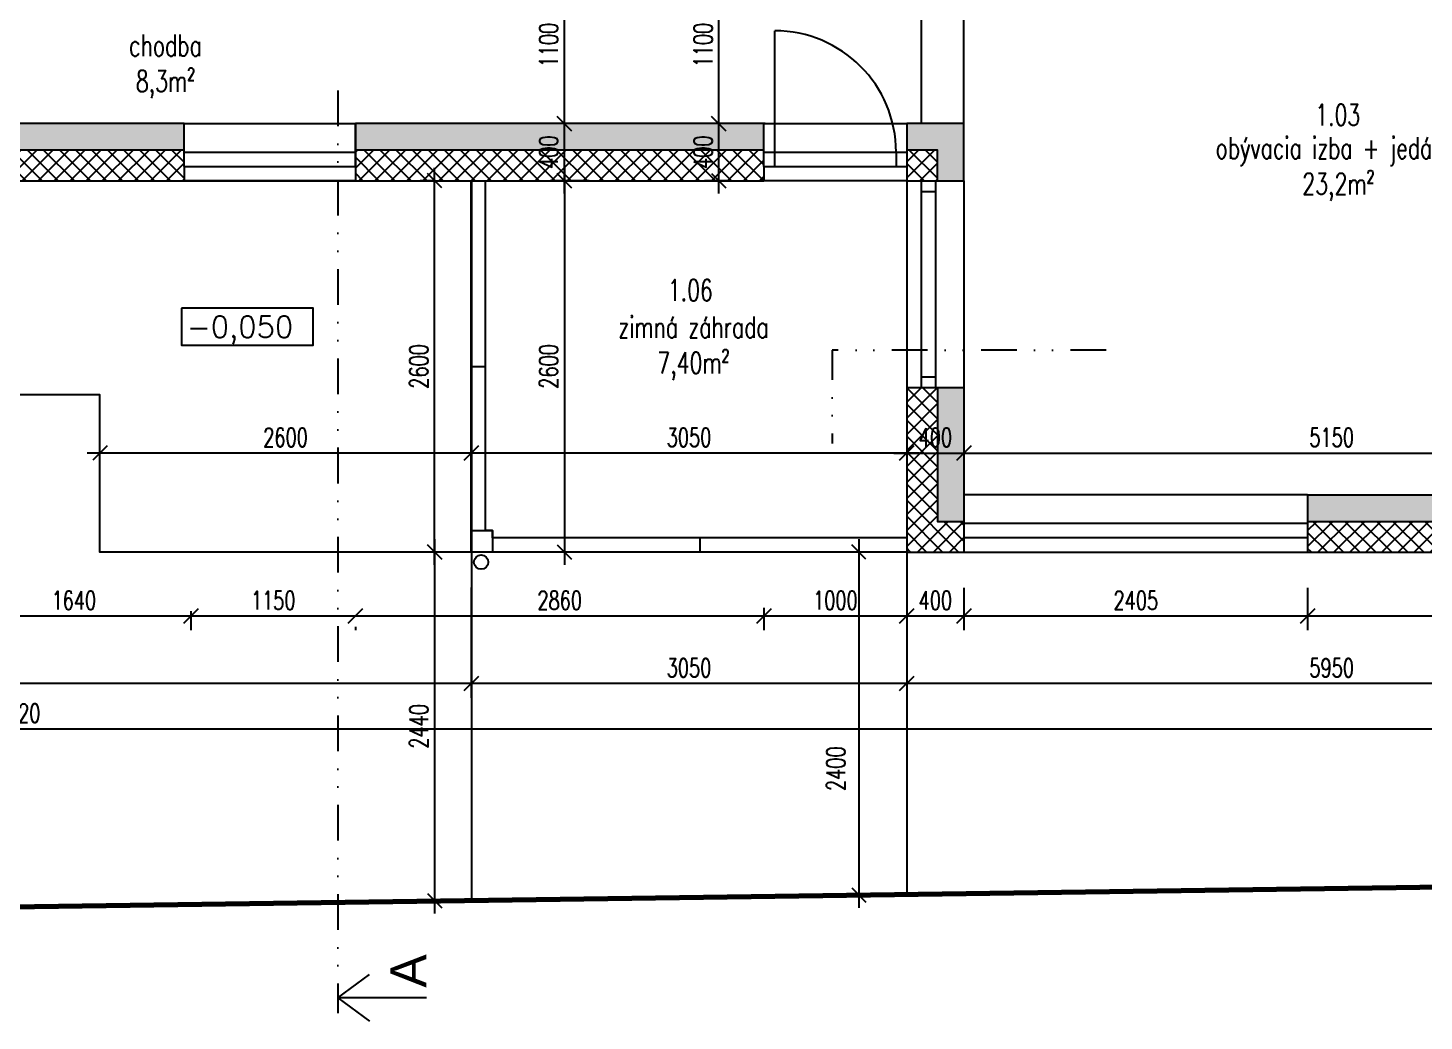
# Model space of a CAD drawing. Header units: millimetres. Extents: x 462666 to 1244237, y 2328025 to 3795663.
# Drawn here: x 1079621 to 1089397, y 2834838 to 2841791 of the extents above; entities that cross this region are included whole.
import ezdxf
from ezdxf.enums import TextEntityAlignment as Align
from ezdxf.lldxf.tags import DXFTag

# ---------------------------------------------------------------- set-up
doc = ezdxf.new("R2010")
doc.units = ezdxf.units.MM
doc.linetypes.add('DIVIDE2', pattern=[0.625, 0.25, -0.125, 0, -0.125, 0, -0.125])
for name, color, linetype in [('DIM_100', 64, 'Continuous'), ('KOTY', 96, 'Continuous'), ('MUR_POH', 64, 'Continuous'), ('MUR_REZ', 3, 'Continuous'), ('NAB_ZAR', 14, 'Continuous'), ('PLO_LIN', 6, 'Continuous'), ('POP_100', 8, 'Continuous'), ('SAN-POH', 151, 'Continuous'), ('TXT_50_MIESTN', 7, 'Continuous')]:
    doc.layers.add(name, color=color, linetype=linetype)
doc.layers.add('P', color=250, linetype='Continuous', lineweight=100)
doc.styles.add('ARIAL', font='arial.ttf', dxfattribs={"height": 250})
doc.styles.add('ROMANS', font='arial.ttf', dxfattribs={"width": 0.85})
doc.styles.add('SIMPLEX', font='SIMPLEX.SHX', dxfattribs={"width": 0.7})
tags = doc.linetypes.add('DASHDOT', pattern=[25.4, 12.7, -6.35, 0, -6.35]).pattern_tags.tags
tags[10:11] = [DXFTag(74, 4), DXFTag(75, 0), DXFTag(340, '0'), DXFTag(46, 1.0), DXFTag(50, 0.0), DXFTag(44, 0.0), DXFTag(45, 0.0)]
tags[8:9] = [DXFTag(74, 4), DXFTag(75, 0), DXFTag(340, '0'), DXFTag(46, 1.0), DXFTag(50, 0.0), DXFTag(44, 0.0), DXFTag(45, 0.0)]
tags[6:7] = [DXFTag(74, 4), DXFTag(75, 0), DXFTag(340, '0'), DXFTag(46, 1.0), DXFTag(50, 0.0), DXFTag(44, 0.0), DXFTag(45, 0.0)]
tags[4:5] = [DXFTag(74, 4), DXFTag(75, 0), DXFTag(340, '0'), DXFTag(46, 1.0), DXFTag(50, 0.0), DXFTag(44, 0.0), DXFTag(45, 0.0)]
tags = doc.linetypes.add('DASHED', pattern=[0.75, 0.5, -0.25]).pattern_tags.tags
tags[6:7] = [DXFTag(74, 4), DXFTag(75, 0), DXFTag(340, '0'), DXFTag(46, 1.0), DXFTag(50, 0.0), DXFTag(44, 0.0), DXFTag(45, 0.0)]
tags[4:5] = [DXFTag(74, 4), DXFTag(75, 0), DXFTag(340, '0'), DXFTag(46, 1.0), DXFTag(50, 0.0), DXFTag(44, 0.0), DXFTag(45, 0.0)]
doc.dimstyles.new('PAJO1-studia', dxfattribs={"dimtxt": 160, "dimasz": 100, "dimexe": 100, "dimexo": 250, "dimgap": 45, "dimtad": 1, "dimdec": 0, "dimrnd": 5, "dimtxsty": 'ROMANS', "dimblk": 'OBLIQUE', "dimcen": 200, "dimdle": 90, "dimadec": 0, "dimazin": 0, "dimtfac": 1, "dimtdec": 0, "dimtmove": 1, "dimatfit": 3, "dimfxl": 1, "dimarcsym": 0})

# ---------------------------------------------------------------- blocks, each defined once
blk = doc.blocks.new('_OBLIQUE')
at = {"color": 0, "linetype": 'ByBlock'}
blk.add_line((-0.5, -0.5), (0.5, 0.5), dxfattribs=at)
blk = doc.blocks.new('*D203')
at = {"layer": 'Defpoints', "color": 0}
for p in [(1085773.3, 2838121.3), (1085439.6, 2835721), (1085769.3, 2835721)]:
    blk.add_point(p, dxfattribs=at)
at = {"layer": 'KOTY', "color": 0, "lineweight": -2}
for p, q in [((1085439.6, 2838211.3), (1085439.6, 2835631)), ((1085523.3, 2838121.3), (1085339.6, 2838121.3)), ((1085519.3, 2835721), (1085339.6, 2835721))]:
    blk.add_line(p, q, dxfattribs=at)
at = {"layer": 'KOTY', "color": 0, "lineweight": -2, "xscale": 100, "yscale": 100, "zscale": 100}
for p, rotation in [((1085439.6, 2838121.3), 90), ((1085439.6, 2835721), 270)]:
    blk.add_blockref('_OBLIQUE', p, dxfattribs=dict(at, rotation=rotation))
at = {"layer": 'KOTY', "color": 0, "insert": (1085278.6, 2836604.7), "char_height": 130, "attachment_point": 5, "rotation": 90, "style": 'SIMPLEX'}
blk.add_mtext('2400', dxfattribs=at)
blk = doc.blocks.new('*D185')
at = {"layer": 'Defpoints', "color": 0}
for p in [(1088582.2, 2838121.3), (1091725.2, 2838121.3), (1088582.2, 2837673.6)]:
    blk.add_point(p, dxfattribs=at)
at = {"layer": 'KOTY', "color": 0, "lineweight": -2}
for p, q in [((1088582.2, 2837871.3), (1088582.2, 2837573.6)), ((1091725.2, 2837871.3), (1091725.2, 2837573.6)), ((1091815.2, 2837673.6), (1088492.2, 2837673.6))]:
    blk.add_line(p, q, dxfattribs=at)
at = {"layer": 'KOTY', "color": 0, "lineweight": -2, "xscale": 100, "yscale": 100, "zscale": 100, "rotation": 180}
blk.add_blockref('_OBLIQUE', (1088582.2, 2837673.6), dxfattribs=at)
at = {"layer": 'KOTY', "color": 0, "lineweight": -2, "xscale": 100, "yscale": 100, "zscale": 100}
blk.add_blockref('_OBLIQUE', (1091725.2, 2837673.6), dxfattribs=at)
at = {"layer": 'KOTY', "color": 0, "insert": (1090153.7, 2837783.6), "char_height": 130, "attachment_point": 5, "style": 'SIMPLEX'}
blk.add_mtext('3145', dxfattribs=at)
blk = doc.blocks.new('*D184')
at = {"layer": 'Defpoints', "color": 0}
for p in [(1086175.2, 2838121.3), (1088582.2, 2838121.3), (1086175.2, 2837673.6)]:
    blk.add_point(p, dxfattribs=at)
at = {"layer": 'KOTY', "color": 0, "lineweight": -2}
for p, q in [((1086175.2, 2837871.3), (1086175.2, 2837573.6)), ((1088582.2, 2837871.3), (1088582.2, 2837573.6)), ((1088672.2, 2837673.6), (1086085.2, 2837673.6))]:
    blk.add_line(p, q, dxfattribs=at)
at = {"layer": 'KOTY', "color": 0, "lineweight": -2, "xscale": 100, "yscale": 100, "zscale": 100, "rotation": 180}
blk.add_blockref('_OBLIQUE', (1086175.2, 2837673.6), dxfattribs=at)
at = {"layer": 'KOTY', "color": 0, "lineweight": -2, "xscale": 100, "yscale": 100, "zscale": 100}
blk.add_blockref('_OBLIQUE', (1088582.2, 2837673.6), dxfattribs=at)
at = {"layer": 'KOTY', "color": 0, "insert": (1087378.7, 2837783.6), "char_height": 130, "attachment_point": 5, "style": 'SIMPLEX'}
blk.add_mtext('2405', dxfattribs=at)
blk = doc.blocks.new('*D183')
at = {"layer": 'Defpoints', "color": 0}
for p in [(1085775.2, 2838122.3), (1086175.2, 2838121.3), (1085775.2, 2837673.6)]:
    blk.add_point(p, dxfattribs=at)
at = {"layer": 'KOTY', "color": 0, "lineweight": -2}
for p, q in [((1085775.2, 2837872.3), (1085775.2, 2837573.6)), ((1086175.2, 2837871.3), (1086175.2, 2837573.6)), ((1086265.2, 2837673.6), (1085685.2, 2837673.6))]:
    blk.add_line(p, q, dxfattribs=at)
at = {"layer": 'KOTY', "color": 0, "lineweight": -2, "xscale": 100, "yscale": 100, "zscale": 100, "rotation": 180}
blk.add_blockref('_OBLIQUE', (1085775.2, 2837673.6), dxfattribs=at)
at = {"layer": 'KOTY', "color": 0, "lineweight": -2, "xscale": 100, "yscale": 100, "zscale": 100}
blk.add_blockref('_OBLIQUE', (1086175.2, 2837673.6), dxfattribs=at)
at = {"layer": 'KOTY', "color": 0, "insert": (1085975.2, 2837783.6), "char_height": 130, "attachment_point": 5, "style": 'SIMPLEX'}
blk.add_mtext('400', dxfattribs=at)
blk = doc.blocks.new('*D182')
at = {"layer": 'Defpoints', "color": 0}
for p in [(1085775.2, 2838122.3), (1084775.2, 2837980.9), (1084775.2, 2837673.6)]:
    blk.add_point(p, dxfattribs=at)
at = {"layer": 'KOTY', "color": 0, "lineweight": -2}
for p, q in [((1085775.2, 2837872.3), (1085775.2, 2837573.6)), ((1084775.2, 2837730.9), (1084775.2, 2837573.6)), ((1085865.2, 2837673.6), (1084685.2, 2837673.6))]:
    blk.add_line(p, q, dxfattribs=at)
at = {"layer": 'KOTY', "color": 0, "lineweight": -2, "xscale": 100, "yscale": 100, "zscale": 100, "rotation": 180}
blk.add_blockref('_OBLIQUE', (1084775.2, 2837673.6), dxfattribs=at)
at = {"layer": 'KOTY', "color": 0, "lineweight": -2, "xscale": 100, "yscale": 100, "zscale": 100}
blk.add_blockref('_OBLIQUE', (1085775.2, 2837673.6), dxfattribs=at)
at = {"layer": 'KOTY', "color": 0, "insert": (1085275.2, 2837783.6), "char_height": 130, "attachment_point": 5, "style": 'SIMPLEX'}
blk.add_mtext('1000', dxfattribs=at)
blk = doc.blocks.new('*D181')
at = {"layer": 'Defpoints', "color": 0}
for p in [(1084775.2, 2837980.9), (1081914.6, 2837847.9), (1081914.6, 2837673.6)]:
    blk.add_point(p, dxfattribs=at)
at = {"layer": 'KOTY', "color": 0, "lineweight": -2}
for p, q in [((1084775.2, 2837730.9), (1084775.2, 2837573.6)), ((1084865.2, 2837673.6), (1081824.6, 2837673.6)), ((1081914.6, 2837597.9), (1081914.6, 2837573.6))]:
    blk.add_line(p, q, dxfattribs=at)
at = {"layer": 'KOTY', "color": 0, "lineweight": -2, "xscale": 100, "yscale": 100, "zscale": 100, "rotation": 180}
blk.add_blockref('_OBLIQUE', (1081914.6, 2837673.6), dxfattribs=at)
at = {"layer": 'KOTY', "color": 0, "lineweight": -2, "xscale": 100, "yscale": 100, "zscale": 100}
blk.add_blockref('_OBLIQUE', (1084775.2, 2837673.6), dxfattribs=at)
at = {"layer": 'KOTY', "color": 0, "insert": (1083344.9, 2837783.6), "char_height": 130, "attachment_point": 5, "style": 'SIMPLEX'}
blk.add_mtext('2860', dxfattribs=at)
blk = doc.blocks.new('*D180')
at = {"layer": 'Defpoints', "color": 0}
for p in [(1080762.7, 2837957.8), (1081914.6, 2837847.9), (1080762.7, 2837673.6)]:
    blk.add_point(p, dxfattribs=at)
at = {"layer": 'KOTY', "color": 0, "lineweight": -2}
for p, q in [((1080762.7, 2837707.8), (1080762.7, 2837573.6)), ((1082004.6, 2837673.6), (1080672.7, 2837673.6)), ((1081914.6, 2837597.9), (1081914.6, 2837573.6))]:
    blk.add_line(p, q, dxfattribs=at)
at = {"layer": 'KOTY', "color": 0, "lineweight": -2, "xscale": 100, "yscale": 100, "zscale": 100, "rotation": 180}
blk.add_blockref('_OBLIQUE', (1080762.7, 2837673.6), dxfattribs=at)
at = {"layer": 'KOTY', "color": 0, "lineweight": -2, "xscale": 100, "yscale": 100, "zscale": 100}
blk.add_blockref('_OBLIQUE', (1081914.6, 2837673.6), dxfattribs=at)
at = {"layer": 'KOTY', "color": 0, "insert": (1081338.7, 2837783.6), "char_height": 130, "attachment_point": 5, "style": 'SIMPLEX'}
blk.add_mtext('1150', dxfattribs=at)
blk = doc.blocks.new('*D179')
at = {"layer": 'Defpoints', "color": 0}
for p in [(1079123, 2837931.7), (1080762.7, 2837957.8), (1079123, 2837673.6)]:
    blk.add_point(p, dxfattribs=at)
at = {"layer": 'KOTY', "color": 0, "lineweight": -2}
for p, q in [((1080762.7, 2837707.8), (1080762.7, 2837573.6)), ((1080852.7, 2837673.6), (1079033, 2837673.6)), ((1079123, 2837681.7), (1079123, 2837573.6))]:
    blk.add_line(p, q, dxfattribs=at)
at = {"layer": 'KOTY', "color": 0, "lineweight": -2, "xscale": 100, "yscale": 100, "zscale": 100, "rotation": 180}
blk.add_blockref('_OBLIQUE', (1079123, 2837673.6), dxfattribs=at)
at = {"layer": 'KOTY', "color": 0, "lineweight": -2, "xscale": 100, "yscale": 100, "zscale": 100}
blk.add_blockref('_OBLIQUE', (1080762.7, 2837673.6), dxfattribs=at)
at = {"layer": 'KOTY', "color": 0, "insert": (1079942.9, 2837783.6), "char_height": 130, "attachment_point": 5, "style": 'SIMPLEX'}
blk.add_mtext('1640', dxfattribs=at)
blk = doc.blocks.new('*D170')
at = {"layer": 'Defpoints', "color": 0}
for p in [(1085775.2, 2838122.3), (1091725.2, 2838121.3), (1085775.2, 2837201.2)]:
    blk.add_point(p, dxfattribs=at)
at = {"layer": 'KOTY', "color": 0, "lineweight": -2}
for p, q in [((1085775.2, 2837872.3), (1085775.2, 2837101.2)), ((1091725.2, 2837871.3), (1091725.2, 2837101.2)), ((1091815.2, 2837201.2), (1085685.2, 2837201.2))]:
    blk.add_line(p, q, dxfattribs=at)
at = {"layer": 'KOTY', "color": 0, "lineweight": -2, "xscale": 100, "yscale": 100, "zscale": 100, "rotation": 180}
blk.add_blockref('_OBLIQUE', (1085775.2, 2837201.2), dxfattribs=at)
at = {"layer": 'KOTY', "color": 0, "lineweight": -2, "xscale": 100, "yscale": 100, "zscale": 100}
blk.add_blockref('_OBLIQUE', (1091725.2, 2837201.2), dxfattribs=at)
at = {"layer": 'KOTY', "color": 0, "insert": (1088750.2, 2837311.2), "char_height": 130, "attachment_point": 5, "style": 'SIMPLEX'}
blk.add_mtext('5950', dxfattribs=at)
blk = doc.blocks.new('*D169')
at = {"layer": 'Defpoints', "color": 0}
for p in [(1067302.7, 2838122.3), (1082725.2, 2838122.3), (1067302.7, 2837201.2)]:
    blk.add_point(p, dxfattribs=at)
at = {"layer": 'KOTY', "color": 0, "lineweight": -2}
for p, q in [((1067302.7, 2837872.3), (1067302.7, 2837101.2)), ((1082725.2, 2837872.3), (1082725.2, 2837101.2)), ((1082815.2, 2837201.2), (1067212.7, 2837201.2))]:
    blk.add_line(p, q, dxfattribs=at)
at = {"layer": 'KOTY', "color": 0, "lineweight": -2, "xscale": 100, "yscale": 100, "zscale": 100, "rotation": 180}
blk.add_blockref('_OBLIQUE', (1067302.7, 2837201.2), dxfattribs=at)
at = {"layer": 'KOTY', "color": 0, "lineweight": -2, "xscale": 100, "yscale": 100, "zscale": 100}
blk.add_blockref('_OBLIQUE', (1082725.2, 2837201.2), dxfattribs=at)
at = {"layer": 'KOTY', "color": 0, "insert": (1075014, 2837311.2), "char_height": 130, "attachment_point": 5, "style": 'SIMPLEX'}
blk.add_mtext('15420', dxfattribs=at)
blk = doc.blocks.new('*D142')
at = {"layer": 'Defpoints', "color": 0}
for p in [(1086175.2, 2838814.3), (1085775.2, 2838696.3), (1086175.2, 2838696.3)]:
    blk.add_point(p, dxfattribs=at)
at = {"layer": 'KOTY', "color": 0, "lineweight": -2}
for p, q in [((1085775.2, 2838946.3), (1085775.2, 2838914.3)), ((1086175.2, 2838946.3), (1086175.2, 2838914.3)), ((1085685.2, 2838814.3), (1086265.2, 2838814.3))]:
    blk.add_line(p, q, dxfattribs=at)
at = {"layer": 'KOTY', "color": 0, "lineweight": -2, "xscale": 100, "yscale": 100, "zscale": 100, "rotation": 180}
blk.add_blockref('_OBLIQUE', (1085775.2, 2838814.3), dxfattribs=at)
at = {"layer": 'KOTY', "color": 0, "lineweight": -2, "xscale": 100, "yscale": 100, "zscale": 100}
blk.add_blockref('_OBLIQUE', (1086175.2, 2838814.3), dxfattribs=at)
at = {"layer": 'KOTY', "color": 0, "insert": (1085975.2, 2838924.3), "char_height": 130, "attachment_point": 5, "style": 'SIMPLEX'}
blk.add_mtext('400', dxfattribs=at)
blk = doc.blocks.new('*D141')
at = {"layer": 'Defpoints', "color": 0}
for p in [(1091325.2, 2838814.3), (1091325.2, 2838814.3), (1086175.2, 2838696.3)]:
    blk.add_point(p, dxfattribs=at)
at = {"layer": 'KOTY', "color": 0, "lineweight": -2}
for p, q in [((1091325.2, 2839064.3), (1091325.2, 2838914.3)), ((1086175.2, 2838946.3), (1086175.2, 2838914.3)), ((1086085.2, 2838814.3), (1091415.2, 2838814.3))]:
    blk.add_line(p, q, dxfattribs=at)
at = {"layer": 'KOTY', "color": 0, "lineweight": -2, "xscale": 100, "yscale": 100, "zscale": 100, "rotation": 180}
blk.add_blockref('_OBLIQUE', (1086175.2, 2838814.3), dxfattribs=at)
at = {"layer": 'KOTY', "color": 0, "lineweight": -2, "xscale": 100, "yscale": 100, "zscale": 100}
blk.add_blockref('_OBLIQUE', (1091325.2, 2838814.3), dxfattribs=at)
at = {"layer": 'KOTY', "color": 0, "insert": (1088750.2, 2838924.3), "char_height": 130, "attachment_point": 5, "style": 'SIMPLEX'}
blk.add_mtext('5150', dxfattribs=at)
blk = doc.blocks.new('*D118')
at = {"layer": 'Defpoints', "color": 0}
for p in [(1083377.8, 2841121.3), (1083800.2, 2841121.3), (1083800.2, 2840721.3)]:
    blk.add_point(p, dxfattribs=at)
at = {"layer": 'KOTY', "color": 0, "lineweight": -2}
for p, q in [((1083550.2, 2841121.3), (1083277.8, 2841121.3)), ((1083377.8, 2840631.3), (1083377.8, 2841211.3)), ((1083550.2, 2840721.3), (1083277.8, 2840721.3))]:
    blk.add_line(p, q, dxfattribs=at)
at = {"layer": 'KOTY', "color": 0, "lineweight": -2, "xscale": 100, "yscale": 100, "zscale": 100}
for p, rotation in [((1083377.8, 2841121.3), 90), ((1083377.8, 2840721.3), 270)]:
    blk.add_blockref('_OBLIQUE', p, dxfattribs=dict(at, rotation=rotation))
at = {"layer": 'KOTY', "color": 0, "insert": (1083267.8, 2840921.3), "char_height": 130, "attachment_point": 5, "rotation": 90, "style": 'SIMPLEX'}
blk.add_mtext('400', dxfattribs=at)
blk = doc.blocks.new('*D117')
at = {"layer": 'Defpoints', "color": 0}
for p in [(1083275.2, 2842221.3), (1083377.8, 2842221.3), (1083800.2, 2841121.3)]:
    blk.add_point(p, dxfattribs=at)
at = {"layer": 'KOTY', "color": 0, "lineweight": -2}
for p, q in [((1083377.8, 2841031.3), (1083377.8, 2842311.3)), ((1083525.2, 2842221.3), (1083477.8, 2842221.3)), ((1083550.2, 2841121.3), (1083277.8, 2841121.3))]:
    blk.add_line(p, q, dxfattribs=at)
at = {"layer": 'KOTY', "color": 0, "lineweight": -2, "xscale": 100, "yscale": 100, "zscale": 100}
for p, rotation in [((1083377.8, 2842221.3), 90), ((1083377.8, 2841121.3), 270)]:
    blk.add_blockref('_OBLIQUE', p, dxfattribs=dict(at, rotation=rotation))
at = {"layer": 'KOTY', "color": 0, "insert": (1083267.8, 2841671.3), "char_height": 130, "attachment_point": 5, "rotation": 90, "style": 'SIMPLEX'}
blk.add_mtext('1100', dxfattribs=at)
blk = doc.blocks.new('*D104')
at = {"layer": 'Defpoints', "color": 0}
for p in [(1083800.2, 2840721.3), (1083316.9, 2838121.3), (1083377.8, 2838121.3)]:
    blk.add_point(p, dxfattribs=at)
at = {"layer": 'KOTY', "color": 0, "lineweight": -2}
for p, q in [((1083377.8, 2840811.3), (1083377.8, 2838031.3)), ((1083550.2, 2840721.3), (1083277.8, 2840721.3)), ((1083566.9, 2838121.3), (1083477.8, 2838121.3))]:
    blk.add_line(p, q, dxfattribs=at)
at = {"layer": 'KOTY', "color": 0, "lineweight": -2, "xscale": 100, "yscale": 100, "zscale": 100}
for p, rotation in [((1083377.8, 2840721.3), 90), ((1083377.8, 2838121.3), 270)]:
    blk.add_blockref('_OBLIQUE', p, dxfattribs=dict(at, rotation=rotation))
at = {"layer": 'KOTY', "color": 0, "insert": (1083267.8, 2839421.3), "char_height": 130, "attachment_point": 5, "rotation": 90, "style": 'SIMPLEX'}
blk.add_mtext('2600', dxfattribs=at)
blk = doc.blocks.new('*D103')
at = {"layer": 'Defpoints', "color": 0}
for p in [(1082725.2, 2838844.1), (1082725.2, 2838814.3), (1085775.2, 2838696.3)]:
    blk.add_point(p, dxfattribs=at)
at = {"layer": 'KOTY', "color": 0, "lineweight": -2}
for p, q in [((1085775.2, 2838946.3), (1085775.2, 2838914.3)), ((1085865.2, 2838814.3), (1082635.2, 2838814.3)), ((1082725.2, 2838594.1), (1082725.2, 2838714.3))]:
    blk.add_line(p, q, dxfattribs=at)
at = {"layer": 'KOTY', "color": 0, "lineweight": -2, "xscale": 100, "yscale": 100, "zscale": 100, "rotation": 180}
blk.add_blockref('_OBLIQUE', (1082725.2, 2838814.3), dxfattribs=at)
at = {"layer": 'KOTY', "color": 0, "lineweight": -2, "xscale": 100, "yscale": 100, "zscale": 100}
blk.add_blockref('_OBLIQUE', (1085775.2, 2838814.3), dxfattribs=at)
at = {"layer": 'KOTY', "color": 0, "insert": (1084250.2, 2838924.3), "char_height": 130, "attachment_point": 5, "style": 'SIMPLEX'}
blk.add_mtext('3050', dxfattribs=at)
blk = doc.blocks.new('*D102')
at = {"layer": 'Defpoints', "color": 0}
for p in [(1080125.2, 2838814.3), (1082725.2, 2838844.1), (1080125.2, 2838121.3)]:
    blk.add_point(p, dxfattribs=at)
at = {"layer": 'KOTY', "color": 0, "lineweight": -2}
for p, q in [((1080125.2, 2838371.3), (1080125.2, 2838914.3)), ((1082815.2, 2838814.3), (1080035.2, 2838814.3)), ((1082725.2, 2838594.1), (1082725.2, 2838714.3))]:
    blk.add_line(p, q, dxfattribs=at)
at = {"layer": 'KOTY', "color": 0, "lineweight": -2, "xscale": 100, "yscale": 100, "zscale": 100, "rotation": 180}
blk.add_blockref('_OBLIQUE', (1080125.2, 2838814.3), dxfattribs=at)
at = {"layer": 'KOTY', "color": 0, "lineweight": -2, "xscale": 100, "yscale": 100, "zscale": 100}
blk.add_blockref('_OBLIQUE', (1082725.2, 2838814.3), dxfattribs=at)
at = {"layer": 'KOTY', "color": 0, "insert": (1081425.2, 2838924.3), "char_height": 130, "attachment_point": 5, "style": 'SIMPLEX'}
blk.add_mtext('2600', dxfattribs=at)
blk = doc.blocks.new('*D63')
at = {"layer": 'Defpoints', "color": 0}
for p in [(1067302.7, 2838122.3), (1091725.2, 2838122.3), (1091725.2, 2836883.7)]:
    blk.add_point(p, dxfattribs=at)
at = {"layer": 'KOTY', "color": 0, "lineweight": -2}
for p, q in [((1067302.7, 2837872.3), (1067302.7, 2836783.7)), ((1091725.2, 2837872.3), (1091725.2, 2836783.7)), ((1067212.7, 2836883.7), (1091815.2, 2836883.7))]:
    blk.add_line(p, q, dxfattribs=at)
at = {"layer": 'KOTY', "color": 0, "lineweight": -2, "xscale": 100, "yscale": 100, "zscale": 100, "rotation": 180}
blk.add_blockref('_OBLIQUE', (1067302.7, 2836883.7), dxfattribs=at)
at = {"layer": 'KOTY', "color": 0, "lineweight": -2, "xscale": 100, "yscale": 100, "zscale": 100}
blk.add_blockref('_OBLIQUE', (1091725.2, 2836883.7), dxfattribs=at)
at = {"layer": 'KOTY', "color": 0, "insert": (1079514, 2836993.7), "char_height": 130, "attachment_point": 5, "style": 'SIMPLEX'}
blk.add_mtext('24420', dxfattribs=at)
blk = doc.blocks.new('*D265')
at = {"layer": 'Defpoints', "color": 0}
for p in [(1084458.7, 2841121.3), (1084775.2, 2841121.3), (1084775.2, 2840721.3)]:
    blk.add_point(p, dxfattribs=at)
at = {"layer": 'KOTY', "color": 0, "lineweight": -2}
for p, q in [((1084525.2, 2841121.3), (1084358.7, 2841121.3)), ((1084458.7, 2840631.3), (1084458.7, 2841211.3)), ((1084525.2, 2840721.3), (1084358.7, 2840721.3))]:
    blk.add_line(p, q, dxfattribs=at)
at = {"layer": 'KOTY', "color": 0, "lineweight": -2, "xscale": 100, "yscale": 100, "zscale": 100}
for p, rotation in [((1084458.7, 2841121.3), 90), ((1084458.7, 2840721.3), 270)]:
    blk.add_blockref('_OBLIQUE', p, dxfattribs=dict(at, rotation=rotation))
at = {"layer": 'KOTY', "color": 0, "insert": (1084348.7, 2840921.3), "char_height": 130, "attachment_point": 5, "rotation": 90, "style": 'SIMPLEX'}
blk.add_mtext('400', dxfattribs=at)
blk = doc.blocks.new('*D266')
at = {"layer": 'Defpoints', "color": 0}
for p in [(1084458.7, 2842221.3), (1084458.7, 2842221.3), (1084775.2, 2841121.3)]:
    blk.add_point(p, dxfattribs=at)
at = {"layer": 'KOTY', "color": 0, "lineweight": -2}
for p, q in [((1084458.7, 2841031.3), (1084458.7, 2842311.3)), ((1084208.7, 2842221.3), (1084358.7, 2842221.3)), ((1084525.2, 2841121.3), (1084358.7, 2841121.3))]:
    blk.add_line(p, q, dxfattribs=at)
at = {"layer": 'KOTY', "color": 0, "lineweight": -2, "xscale": 100, "yscale": 100, "zscale": 100}
for p, rotation in [((1084458.7, 2842221.3), 90), ((1084458.7, 2841121.3), 270)]:
    blk.add_blockref('_OBLIQUE', p, dxfattribs=dict(at, rotation=rotation))
at = {"layer": 'KOTY', "color": 0, "insert": (1084348.7, 2841671.3), "char_height": 130, "attachment_point": 5, "rotation": 90, "style": 'SIMPLEX'}
blk.add_mtext('1100', dxfattribs=at)
blk = doc.blocks.new('*D311')
at = {"layer": 'Defpoints', "color": 0}
for p in [(1082725.2, 2838121.3), (1082468.4, 2835681), (1082727.1, 2835681)]:
    blk.add_point(p, dxfattribs=at)
at = {"layer": 'KOTY', "color": 0, "lineweight": -2}
for p, q in [((1082468.4, 2838211.3), (1082468.4, 2835591)), ((1082475.2, 2838121.3), (1082368.4, 2838121.3)), ((1082477.1, 2835681), (1082368.4, 2835681))]:
    blk.add_line(p, q, dxfattribs=at)
at = {"layer": 'KOTY', "color": 0, "lineweight": -2, "xscale": 100, "yscale": 100, "zscale": 100}
for p, rotation in [((1082468.4, 2838121.3), 90), ((1082468.4, 2835681), 270)]:
    blk.add_blockref('_OBLIQUE', p, dxfattribs=dict(at, rotation=rotation))
at = {"layer": 'KOTY', "color": 0, "insert": (1082358.4, 2836901.1), "char_height": 130, "attachment_point": 5, "rotation": 90, "style": 'SIMPLEX'}
blk.add_mtext('2440', dxfattribs=at)
blk = doc.blocks.new('*D312')
at = {"layer": 'Defpoints', "color": 0}
for p in [(1082468.4, 2840721.3), (1082725.2, 2840721.3), (1082725.2, 2838121.3)]:
    blk.add_point(p, dxfattribs=at)
at = {"layer": 'KOTY', "color": 0, "lineweight": -2}
for p, q in [((1082468.4, 2838031.3), (1082468.4, 2840811.3)), ((1082475.2, 2840721.3), (1082368.4, 2840721.3)), ((1082475.2, 2838121.3), (1082368.4, 2838121.3))]:
    blk.add_line(p, q, dxfattribs=at)
at = {"layer": 'KOTY', "color": 0, "lineweight": -2, "xscale": 100, "yscale": 100, "zscale": 100}
for p, rotation in [((1082468.4, 2840721.3), 90), ((1082468.4, 2838121.3), 270)]:
    blk.add_blockref('_OBLIQUE', p, dxfattribs=dict(at, rotation=rotation))
at = {"layer": 'KOTY', "color": 0, "insert": (1082358.4, 2839421.3), "char_height": 130, "attachment_point": 5, "rotation": 90, "style": 'SIMPLEX'}
blk.add_mtext('2600', dxfattribs=at)
blk = doc.blocks.new('*D320')
at = {"layer": 'Defpoints', "color": 0}
for p in [(1082725.2, 2838121.3), (1085775.2, 2838122.3), (1082725.2, 2837201.2)]:
    blk.add_point(p, dxfattribs=at)
at = {"layer": 'KOTY', "color": 0, "lineweight": -2}
for p, q in [((1082725.2, 2837871.3), (1082725.2, 2837101.2)), ((1085775.2, 2837872.3), (1085775.2, 2837101.2)), ((1085865.2, 2837201.2), (1082635.2, 2837201.2))]:
    blk.add_line(p, q, dxfattribs=at)
at = {"layer": 'KOTY', "color": 0, "lineweight": -2, "xscale": 100, "yscale": 100, "zscale": 100, "rotation": 180}
blk.add_blockref('_OBLIQUE', (1082725.2, 2837201.2), dxfattribs=at)
at = {"layer": 'KOTY', "color": 0, "lineweight": -2, "xscale": 100, "yscale": 100, "zscale": 100}
blk.add_blockref('_OBLIQUE', (1085775.2, 2837201.2), dxfattribs=at)
at = {"layer": 'KOTY', "color": 0, "insert": (1084250.2, 2837311.2), "char_height": 130, "attachment_point": 5, "style": 'SIMPLEX'}
blk.add_mtext('3050', dxfattribs=at)

msp = doc.modelspace()

# ---------------------------------------------------------------- hatches: boundary and pattern name
at = {"layer": 'PLO_LIN'}
h = msp.add_hatch(dxfattribs=at)
h.set_pattern_fill('NET', color=252, scale=25, angle=45, style=0)
h.paths.add_polyline_path([(1068502.7, 2845736.6), (1068502.7, 2845851.6), (1068502.7, 2845951.6), (1067302.7, 2845951.6), (1067302.7, 2840721.3), (1068502.7, 2840721.3), (1068502.7, 2840821.3), (1068502.7, 2840936.3), (1067517.7, 2840936.3), (1067517.7, 2845736.6)])
h.paths.add_polyline_path([(1071423.9, 2845851.6), (1071423.9, 2845951.6), (1070007.5, 2845951.6), (1070007.5, 2845851.6), (1070007.5, 2845736.6), (1071373.9, 2845736.6), (1071373.9, 2845851.6)])
h.paths.add_polyline_path([(1073116.5, 2845851.6), (1073116.5, 2845951.6), (1072323.9, 2845951.6), (1072323.9, 2845851.6), (1072373.9, 2845851.6), (1072373.9, 2845736.6), (1073116.5, 2845736.6)])
h.paths.add_polyline_path([(1075328.5, 2845851.6), (1075328.5, 2845951.6), (1073632.1, 2845951.6), (1073632.1, 2845851.6), (1073632.1, 2845736.6), (1075328.5, 2845736.6)])
h.paths.add_polyline_path([(1079175.2, 2845851.6), (1079175.2, 2845951.6), (1076833.3, 2845951.6), (1076833.3, 2845851.6), (1076833.3, 2845736.6), (1079175.2, 2845736.6)])
h.paths.add_polyline_path([(1079319.7, 2845602.1), (1079124.7, 2845602.1), (1079124.7, 2845901.1), (1079319.7, 2845901.1)], flags=9)
h.paths.add_polyline_path([(1082275.2, 2845736.6), (1082275.2, 2845851.6), (1082275.2, 2845951.6), (1080675.2, 2845951.6), (1080675.2, 2845851.6), (1080675.2, 2845736.6)])
h.paths.add_polyline_path([(1084575.2, 2845551.6), (1084575.2, 2845951.6), (1083675.2, 2845951.6), (1083675.2, 2845851.6), (1083675.2, 2845736.6), (1084360.2, 2845736.6), (1084360.2, 2845551.6)])
h.paths.add_polyline_path([(1086509.6, 2845736.6), (1086509.6, 2845851.6), (1086509.6, 2845951.6), (1085875.2, 2845951.6), (1085775.2, 2845951.6), (1085775.2, 2845551.6), (1085875.2, 2845551.6), (1085975.2, 2845551.6), (1085990.2, 2845551.6), (1085990.2, 2845736.6)])
h.paths.add_polyline_path([(1089224.6, 2845736.6), (1089224.6, 2845851.6), (1089224.6, 2845951.6), (1087025.2, 2845951.6), (1087025.2, 2845851.6), (1087025.2, 2845736.6)])
h.paths.add_polyline_path([(1091725.2, 2844835.1), (1091725.2, 2845951.6), (1090125.2, 2845951.6), (1090125.2, 2845851.6), (1090125.2, 2845736.6), (1091510.2, 2845736.6), (1091510.2, 2844835.1), (1091625.2, 2844835.1)])
h.paths.add_polyline_path([(1091725.2, 2842555), (1091725.2, 2843751.6), (1091725.2, 2843835.1), (1091625.2, 2843835.1), (1091510.2, 2843835.1), (1091510.2, 2842555), (1091625.2, 2842555)])
h.paths.add_polyline_path([(1091725.2, 2840036.5), (1091725.2, 2841555), (1091625.2, 2841555), (1091510.2, 2841555), (1091510.2, 2840036.5), (1091625.2, 2840036.5)])
h.paths.add_polyline_path([(1091350.7, 2840180), (1091350.7, 2840375), (1091649.7, 2840375), (1091649.7, 2840180)], flags=9)
h.paths.add_polyline_path([(1091725.2, 2838122.3), (1091725.2, 2839036.5), (1091625.2, 2839036.5), (1091510.2, 2839036.5), (1091510.2, 2838336.3), (1088582.2, 2838336.3), (1088582.2, 2838122)])
h.paths.add_polyline_path([(1086175.2, 2838121.7), (1086175.2, 2838336.3), (1085990.2, 2838336.3), (1085990.2, 2839271.3), (1085875.2, 2839271.3), (1085775.2, 2839271.3), (1085775.2, 2838121.6)])
h.paths.add_polyline_path([(1085990.2, 2840721.3), (1085990.2, 2840936.3), (1085775.2, 2840936.3), (1085775.2, 2840821.3), (1085775.2, 2840721.3), (1085875.2, 2840721.3)])
h.paths.add_polyline_path([(1084775.2, 2840721.3), (1084775.2, 2840821.3), (1084775.2, 2840936.3), (1081914.6, 2840936.3), (1081914.6, 2840821.3), (1081914.6, 2840721.3), (1082725.2, 2840721.3), (1082727.1, 2840721.3), (1082825.2, 2840721.3)])
h.paths.add_polyline_path([(1083365.3, 2840771.8), (1083170.3, 2840771.8), (1083170.3, 2841070.8), (1083365.3, 2841070.8)], flags=9)
h.paths.add_polyline_path([(1084446.2, 2840771.8), (1084251.2, 2840771.8), (1084251.2, 2841070.8), (1084446.2, 2841070.8)], flags=9)
h.paths.add_polyline_path([(1080714.6, 2840821.3), (1080714.6, 2840936.3), (1079123, 2840936.3), (1079123, 2840821.3), (1079123, 2840721.3), (1080714.6, 2840721.3)])
h.paths.add_polyline_path([(1079319.7, 2840771.8), (1079124.7, 2840771.8), (1079124.7, 2841070.8), (1079319.7, 2841070.8)], flags=9)
h.paths.add_polyline_path([(1078607.4, 2840721.3), (1078607.4, 2840821.3), (1078607.4, 2840936.3), (1076833.3, 2840936.3), (1076833.3, 2840821.3), (1076833.3, 2840721.3)])
h.paths.add_polyline_path([(1072032.1, 2840821.3), (1072032.1, 2840936.3), (1070007.5, 2840936.3), (1070007.5, 2840821.3), (1070007.5, 2840721.3), (1072107.1, 2840721.3), (1072107.1, 2840821.3)])
h.paths.add_polyline_path([(1071770.5, 2840771.8), (1071575.5, 2840771.8), (1071575.5, 2841070.8), (1071770.5, 2841070.8)], flags=9)
h.paths.add_polyline_path([(1074450.4, 2845602.1), (1074255.4, 2845602.1), (1074255.4, 2845901.1), (1074450.4, 2845901.1)], flags=9)
h.paths.add_polyline_path([(1074450.4, 2840771.8), (1074255.4, 2840771.8), (1074255.4, 2841070.8), (1074450.4, 2841070.8)], flags=9)
h.paths.add_polyline_path([(1073732.6, 2845178.4), (1073732.6, 2845373.4), (1074031.6, 2845373.4), (1074031.6, 2845178.4)], flags=9)
h.paths.add_polyline_path([(1073732.6, 2841956), (1073732.6, 2842151), (1074031.6, 2842151), (1074031.6, 2841956)], flags=9)
h.paths.add_polyline_path([(1067353.2, 2845178.4), (1067353.2, 2845373.4), (1067652.2, 2845373.4), (1067652.2, 2845178.4)], flags=24)
h.paths.add_polyline_path([(1067353.2, 2841956), (1067353.2, 2842151), (1067652.2, 2842151), (1067652.2, 2841956)], flags=24)
h.paths.add_polyline_path([(1074450.4, 2845602.1), (1074255.4, 2845602.1), (1074255.4, 2845901.1), (1074450.4, 2845901.1)], flags=8)
h.paths.add_polyline_path([(1084446.2, 2845602.1), (1084251.2, 2845602.1), (1084251.2, 2845901.1), (1084446.2, 2845901.1)], flags=24)
h.paths.add_polyline_path([(1091375.7, 2845178.4), (1091375.7, 2845373.4), (1091674.7, 2845373.4), (1091674.7, 2845178.4)], flags=24)
h.paths.add_polyline_path([(1091155.2, 2845602.1), (1090960.2, 2845602.1), (1090960.2, 2845901.1), (1091155.2, 2845901.1)], flags=24)
h.paths.add_polyline_path([(1091375.7, 2838826.8), (1091375.7, 2839021.8), (1091674.7, 2839021.8), (1091674.7, 2838826.8)], flags=24)
h.paths.add_polyline_path([(1091155.2, 2838171.8), (1090960.2, 2838171.8), (1090960.2, 2838470.8), (1091155.2, 2838470.8)], flags=24)
h.paths.add_polyline_path([(1091350.7, 2838757.7), (1091350.7, 2838952.7), (1091649.7, 2838952.7), (1091649.7, 2838757.7)], flags=24)
h.paths.add_polyline_path([(1085825.7, 2838826.8), (1085825.7, 2839021.8), (1086124.7, 2839021.8), (1086124.7, 2838826.8)], flags=24)
h.paths.add_polyline_path([(1074450.4, 2845602.1), (1074255.4, 2845602.1), (1074255.4, 2845901.1), (1074450.4, 2845901.1)], flags=24)
h.paths.add_polyline_path([(1074450.4, 2840771.8), (1074255.4, 2840771.8), (1074255.4, 2841070.8), (1074450.4, 2841070.8)], flags=24)
h.paths.add_polyline_path([(1073732.6, 2845178.4), (1073732.6, 2845373.4), (1074031.6, 2845373.4), (1074031.6, 2845178.4)], flags=24)
h.paths.add_polyline_path([(1073732.6, 2841956), (1073732.6, 2842151), (1074031.6, 2842151), (1074031.6, 2841956)], flags=24)
at = {"layer": 'POP_100'}
h = msp.add_hatch(dxfattribs=at)
h.set_pattern_fill('ANSI35', color=8, scale=25, style=0)
h.paths.add_polyline_path([(1068502.7, 2840936.3), (1068502.7, 2841121.3), (1067702.7, 2841121.3), (1067702.7, 2845551.6), (1068502.7, 2845551.6), (1068502.7, 2845736.6), (1067517.7, 2845736.6), (1067517.7, 2840936.3)])
h.paths.add_polyline_path([(1067353.2, 2845178.4), (1067353.2, 2845373.4), (1067652.2, 2845373.4), (1067652.2, 2845178.4)], flags=9)
h.paths.add_polyline_path([(1067353.2, 2841956), (1067353.2, 2842151), (1067652.2, 2842151), (1067652.2, 2841956)], flags=9)
h.paths.add_polyline_path([(1071373.9, 2845551.6), (1071373.9, 2845651.6), (1071373.9, 2845736.6), (1070007.5, 2845736.6), (1070007.5, 2845551.6)])
h.paths.add_polyline_path([(1073116.5, 2845551.6), (1073116.5, 2845736.6), (1072373.9, 2845736.6), (1072373.9, 2845551.6)])
h.paths.add_polyline_path([(1075328.5, 2845551.6), (1075328.5, 2845736.6), (1073632.1, 2845736.6), (1073632.1, 2845551.6), (1073732.1, 2845551.6), (1074032.1, 2845551.6)])
h.paths.add_polyline_path([(1074450.4, 2845602.1), (1074255.4, 2845602.1), (1074255.4, 2845901.1), (1074450.4, 2845901.1)], flags=9)
h.paths.add_polyline_path([(1079175.2, 2845551.6), (1079175.2, 2845736.6), (1076833.3, 2845736.6), (1076833.3, 2845551.6)])
h.paths.add_polyline_path([(1079319.7, 2845602.1), (1079124.7, 2845602.1), (1079124.7, 2845901.1), (1079319.7, 2845901.1)], flags=9)
h.paths.add_polyline_path([(1082275.2, 2845551.6), (1082275.2, 2845736.6), (1080675.2, 2845736.6), (1080675.2, 2845551.6)])
h.paths.add_polyline_path([(1084360.2, 2845551.6), (1084360.2, 2845736.6), (1083675.2, 2845736.6), (1083675.2, 2845551.6)])
h.paths.add_polyline_path([(1084446.2, 2845602.1), (1084251.2, 2845602.1), (1084251.2, 2845901.1), (1084446.2, 2845901.1)], flags=9)
h.paths.add_polyline_path([(1086509.6, 2845551.6), (1086509.6, 2845736.6), (1085990.2, 2845736.6), (1085990.2, 2845551.6)])
h.paths.add_polyline_path([(1089224.6, 2845551.6), (1089224.6, 2845736.6), (1087025.2, 2845736.6), (1087025.2, 2845551.6), (1088275.2, 2845551.6), (1088324.6, 2845551.6), (1088324.6, 2845551.6), (1088924.6, 2845551.6), (1088924.6, 2845551.6)])
h.paths.add_polyline_path([(1091510.2, 2844835.1), (1091510.2, 2845736.6), (1090125.2, 2845736.6), (1090125.2, 2845551.6), (1091325.2, 2845551.6), (1091325.2, 2844835.1)])
h.paths.add_polyline_path([(1091375.7, 2845178.4), (1091375.7, 2845373.4), (1091674.7, 2845373.4), (1091674.7, 2845178.4)], flags=9)
h.paths.add_polyline_path([(1091155.2, 2845602.1), (1090960.2, 2845602.1), (1090960.2, 2845901.1), (1091155.2, 2845901.1)], flags=9)
h.paths.add_polyline_path([(1091510.2, 2842555), (1091510.2, 2843835.1), (1091325.2, 2843835.1), (1091325.2, 2842555)])
h.paths.add_polyline_path([(1091510.2, 2840036.5), (1091510.2, 2841555), (1091325.2, 2841555), (1091325.2, 2840036.5)])
h.paths.add_polyline_path([(1091350.7, 2840180), (1091350.7, 2840375), (1091649.7, 2840375), (1091649.7, 2840180)], flags=9)
h.paths.add_polyline_path([(1091510.2, 2838336.3), (1091510.2, 2839036.5), (1091325.2, 2839036.5), (1091325.2, 2838521.3), (1088582.2, 2838521.3), (1088582.2, 2838336.3)])
h.paths.add_polyline_path([(1091375.7, 2838826.8), (1091375.7, 2839021.8), (1091674.7, 2839021.8), (1091674.7, 2838826.8)], flags=9)
h.paths.add_polyline_path([(1091155.2, 2838171.8), (1090960.2, 2838171.8), (1090960.2, 2838470.8), (1091155.2, 2838470.8)], flags=9)
h.paths.add_polyline_path([(1091350.7, 2838757.7), (1091350.7, 2838952.7), (1091649.7, 2838952.7), (1091649.7, 2838757.7)], flags=9)
h.paths.add_polyline_path([(1086175.2, 2838521.3), (1086175.2, 2839271.3), (1085990.2, 2839271.3), (1085990.2, 2838336.3), (1086175.2, 2838336.3)])
h.paths.add_polyline_path([(1085825.7, 2838826.8), (1085825.7, 2839021.8), (1086124.7, 2839021.8), (1086124.7, 2838826.8)], flags=9)
h.paths.add_polyline_path([(1086175.2, 2840721.3), (1086175.2, 2841121.3), (1085775.2, 2841121.3), (1085775.2, 2840936.3), (1085990.2, 2840936.3), (1085990.2, 2840721.3)])
h.paths.add_polyline_path([(1084775.2, 2840936.3), (1084775.2, 2841121.3), (1081914.6, 2841121.3), (1081914.6, 2840936.3)])
h.paths.add_polyline_path([(1083365.3, 2840771.8), (1083170.3, 2840771.8), (1083170.3, 2841070.8), (1083365.3, 2841070.8)], flags=9)
h.paths.add_polyline_path([(1084446.2, 2840771.8), (1084251.2, 2840771.8), (1084251.2, 2841070.8), (1084446.2, 2841070.8)], flags=9)
h.paths.add_polyline_path([(1080714.6, 2840936.3), (1080714.6, 2841121.3), (1079123, 2841121.3), (1079123, 2840936.3)])
h.paths.add_polyline_path([(1079319.7, 2840771.8), (1079124.7, 2840771.8), (1079124.7, 2841070.8), (1079319.7, 2841070.8)], flags=9)
h.paths.add_polyline_path([(1078607.4, 2840936.3), (1078607.4, 2841121.3), (1076833.3, 2841121.3), (1076833.3, 2840936.3)])
h.paths.add_polyline_path([(1075328.5, 2840936.3), (1075328.5, 2841121.3), (1074032.1, 2841121.3), (1073732.1, 2841121.3), (1073732.1, 2841121.3), (1073132.1, 2841121.3), (1073132.1, 2841121.3), (1073032.1, 2841121.3), (1073032.1, 2840936.3)])
h.paths.add_polyline_path([(1074450.4, 2840771.8), (1074255.4, 2840771.8), (1074255.4, 2841070.8), (1074450.4, 2841070.8)], flags=9)
h.paths.add_polyline_path([(1072032.1, 2840936.3), (1072032.1, 2841121.3), (1070007.5, 2841121.3), (1070007.5, 2840936.3)])
h.paths.add_polyline_path([(1071770.5, 2840771.8), (1071575.5, 2840771.8), (1071575.5, 2841070.8), (1071770.5, 2841070.8)], flags=9)

# ---------------------------------------------------------------- linework, layer by layer
at = {"layer": 'MUR_POH', "linetype": 'DASHDOT', "ltscale": 10}
for points in [[(1086175.2, 2841121.3), (1086175.2, 2845551.6)], [(1085878, 2841121.3), (1085878, 2842771.2)], [(1084775.2, 2841121.3), (1085775.2, 2841121.3)], [(1085775.2, 2840721.3), (1084775.2, 2840721.3)], [(1085775.2, 2840721.3), (1085775.2, 2839271.3)], [(1086175.2, 2840721.3), (1086175.2, 2839271.3)]]:
    msp.add_lwpolyline(points, dxfattribs=at)
at = {"layer": 'MUR_POH', "flags": 128}
for points in [[(1080714.6, 2841121.3), (1081914.6, 2841121.3)], [(1080714.6, 2840936.3), (1079123, 2840936.3)], [(1084775.2, 2840936.3), (1081914.6, 2840936.3)], [(1085990.2, 2840721.3), (1085990.2, 2840936.3), (1085775.2, 2840936.3)], [(1081914.6, 2840721.3), (1080714.6, 2840721.3)], [(1085990.2, 2839271.3), (1085990.2, 2838336.3), (1086175.2, 2838336.3)], [(1088582.2, 2838521.3), (1086175.2, 2838521.3)], [(1086175.2, 2838121.3), (1088582.2, 2838121.3)]]:
    msp.add_lwpolyline(points, dxfattribs=at)
at = {"layer": 'MUR_POH'}
msp.add_lwpolyline([(1088582.2, 2838336.3), (1091510.2, 2838336.3), (1091510.2, 2839036.5)], dxfattribs=at)
at = {"layer": 'MUR_POH', "color": 8, "linetype": 'DASHED', "ltscale": 250, "flags": 128}
for points in [[(1082727.1, 2838121.3), (1082727.1, 2835681)], [(1085775.2, 2838121.3), (1085775.2, 2835723.4)]]:
    msp.add_lwpolyline(points, dxfattribs=at)
at = {"layer": 'MUR_REZ'}
for p, q in [((1086175.2, 2840721.3), (1086175.2, 2841121.3)), ((1079123, 2840721.3), (1080714.6, 2840721.3)), ((1081914.6, 2840721.3), (1082725.2, 2840721.3)), ((1082825.2, 2840721.3), (1084775.2, 2840721.3)), ((1085775.2, 2840721.3), (1085875.2, 2840721.3)), ((1085775.2, 2839271.3), (1085775.2, 2838121.3))]:
    msp.add_line(p, q, dxfattribs=at)
at = {"layer": 'MUR_REZ', "linetype": 'DIVIDE2', "ltscale": 1000, "flags": 128}
for points in [[(1081790.8, 2841353.3), (1081790.8, 2834893.8)], [(1087170.4, 2839533.9), (1085251.7, 2839533.9), (1085251.7, 2838880.8)]]:
    msp.add_lwpolyline(points, dxfattribs=at)
at = {"layer": 'MUR_REZ', "flags": 128}
for points in [[(1080714.6, 2841121.3), (1079123, 2841121.3)], [(1080714.6, 2840821.3), (1080714.6, 2841121.3)], [(1084782.7, 2841121.3), (1081914.6, 2841121.3)], [(1081914.6, 2841121.3), (1081914.6, 2840821.3)], [(1084775.2, 2840821.3), (1084775.2, 2841121.3)], [(1086175.2, 2841121.3), (1085775.2, 2841121.3), (1085775.2, 2840821.3)], [(1080714.6, 2840821.3), (1080714.6, 2840721.3)], [(1081914.6, 2840821.3), (1081914.6, 2840721.3)], [(1084775.2, 2840821.3), (1084775.2, 2840721.3)], [(1085775.2, 2840821.3), (1085775.2, 2840721.3)], [(1082725.2, 2840721.3), (1082825.2, 2840721.3)], [(1085875.2, 2840721.3), (1086175.2, 2840721.3)], [(1085875.2, 2839271.3), (1085775.2, 2839271.3)], [(1086175.2, 2839271.3), (1085875.2, 2839271.3)], [(1086175.2, 2839271.3), (1086175.2, 2838521.3)], [(1088582.2, 2838521.3), (1091325.2, 2838521.3), (1091325.2, 2839036.5)], [(1088582.2, 2838121.3), (1091725.2, 2838121.3), (1091725.2, 2839036.5)], [(1086175.2, 2838521.3), (1086175.2, 2838121.3)], [(1088582.2, 2838521.3), (1088582.2, 2838121.3)], [(1085775.2, 2838121.3), (1086175.2, 2838121.3)], [(1082411.5, 2835001.2), (1081790.8, 2835001.2), (1082012.9, 2835164.8)], [(1082411.5, 2835001.2), (1081790.8, 2835001.2), (1082012.9, 2834837.5)]]:
    msp.add_lwpolyline(points, dxfattribs=at)
at = {"layer": 'MUR_REZ'}
msp.add_lwpolyline([(1081914.6, 2840821.3), (1081914.6, 2841121.3)], dxfattribs=at)
at = {"layer": 'MUR_REZ', "flags": 128}
msp.add_lwpolyline([(1082875.2, 2838271.3), (1082875.2, 2838121.3), (1082727.1, 2838121.3), (1082727.1, 2838271.3)], close=True, dxfattribs=at)
at = {"layer": 'NAB_ZAR', "flags": 128}
for points in [[(1084850.2, 2840921.3), (1084850.2, 2841771.3)], [(1084850.2, 2840821.3), (1084850.2, 2841121.3)], [(1084775.2, 2840921.3), (1085775.2, 2840921.3)], [(1085700.2, 2840921.3), (1085700.2, 2840821.3)], [(1084775.2, 2840821.3), (1085775.2, 2840821.3)], [(1085875.2, 2840721.3), (1085875.2, 2839271.3)], [(1085875.2, 2840646.3), (1085975.2, 2840646.3)], [(1085975.2, 2840721.3), (1085975.2, 2839271.3)], [(1085975.2, 2839346.3), (1085875.2, 2839346.3)]]:
    msp.add_lwpolyline(points, dxfattribs=at)
at = {"layer": 'NAB_ZAR'}
msp.add_arc((1084850.2, 2840921.3), 850, 0, 90, dxfattribs=at)
at = {"layer": 'P', "color": 2, "linetype": 'Continuous', "flags": 128}
msp.add_lwpolyline([(1101578.6, 2835943.7), (1068124, 2835477.4), (1049159.8, 2835470.5), (1049035.8, 2847791.9), (1066561.8, 2847951.6), (1101218.6, 2847951.6), (1101578.6, 2835943.7)], dxfattribs=at)
at = {"layer": 'PLO_LIN', "color": 1}
msp.add_lwpolyline([(1085875.2, 2845951.6), (1067302.7, 2845951.6), (1067302.7, 2840721.3), (1082725.2, 2840721.3), (1082725.2, 2838121.3), (1080125.2, 2838121.3), (1080125.2, 2839221.3), (1065724.7, 2839221.3), (1065724.7, 2847451.6), (1094982, 2847451.6), (1094983.2, 2847301.6), (1095333.2, 2847301.6), (1095333.2, 2845851.6), (1094983.2, 2845851.6), (1094983.2, 2845701.6, -0.325223), (1093033.2, 2843751.6), (1091725.2, 2843751.6), (1091725.2, 2845951.6), (1085875.2, 2845951.6)], format="xyb", dxfattribs=at)
msp.add_lwpolyline([(1082725.2, 2838121.3), (1091725.2, 2838122.3), (1091725.2, 2843751.6)], dxfattribs=at)
for points in [[(1069444.7, 2839221.3), (1069444.7, 2840721.3), (1082727.1, 2840721.3), (1082727.1, 2838121.3), (1080125.2, 2838121.3), (1080125.2, 2839221.3), (1069444.7, 2839221.3)], [(1080695.9, 2839828.3), (1080695.9, 2839569.2), (1081619.2, 2839569.2), (1081619.2, 2839828.3)]]:
    msp.add_lwpolyline(points, close=True, dxfattribs=at)
at = {"layer": 'PLO_LIN', "color": 252}
msp.add_lwpolyline([(1085775.2, 2838121.3), (1080125.2, 2838121.3), (1080125.2, 2839221.3), (1065724.7, 2839221.3)], dxfattribs=at)
at = {"layer": 'PLO_LIN', "color": 1}
msp.add_circle((1082794.7, 2838051), 50, dxfattribs=at)
at = {"layer": 'SAN-POH'}
for points in [[(1080714.6, 2840921.3), (1081914.6, 2840921.3)], [(1080714.6, 2840821.3), (1081914.6, 2840821.3)], [(1088582.2, 2838321.3), (1086175.2, 2838321.3)], [(1088582.2, 2838221.3), (1086175.2, 2838221.3)]]:
    msp.add_lwpolyline(points, dxfattribs=at)
at = {"layer": 'SAN-POH', "flags": 128}
for points in [[(1082725.2, 2838121.3), (1082725.2, 2840721.3)], [(1082825.2, 2838271.3), (1082825.2, 2840721.3)], [(1082725.2, 2839421.3), (1082825.2, 2839421.3)], [(1082875.2, 2838221.3), (1082875.2, 2838271.3), (1082825.2, 2838271.3)], [(1085775.2, 2838221.3), (1082875.2, 2838221.3)], [(1084325.2, 2838221.3), (1084325.2, 2838121.3)], [(1085775.2, 2838121.3), (1080425.2, 2838121.3)]]:
    msp.add_lwpolyline(points, dxfattribs=at)

# ---------------------------------------------------------------- texts
at = {"layer": 'DIM_100', "color": 1, "style": 'SIMPLEX', "width": 0.7}
for s, p in [('1.03', (1088792.8, 2841107)), ('1.06', (1084259.6, 2839880.7))]:
    msp.add_text(s, height=150, dxfattribs=at).set_placement(p, align=Align.CENTER)
at = {"layer": 'DIM_100', "color": 1, "char_height": 150, "attachment_point": 5, "style": 'SIMPLEX'}
for s, insert in [('{chodba\\P8,3m²}', (1080583.8, 2841521.2)), ('{obývacia izba + jedáleň\\P23,2m²}', (1088797, 2840802.6)), ('{zimná záhrada\\P7,40m²}', (1084281, 2839548.7))]:
    msp.add_mtext(s, dxfattribs=dict(at, insert=insert))
at = {"layer": 'DIM_100', "color": 1, "style": 'SIMPLEX', "flags": 12}
msp.add_attdef('-0,050', text='-0.120', height=150, dxfattribs=at).set_placement((1081106.9, 2839578.2), align=Align.BOTTOM_CENTER)
at = {"layer": 'TXT_50_MIESTN', "style": 'ARIAL'}
msp.add_text('A', height=250, rotation=90, dxfattribs=at).set_placement((1082409.9, 2835071.9))

# ---------------------------------------------------------------- dimensions: what is measured, and where the dimension line sits
at = {"layer": 'KOTY'}
for base, p1, p2, picture, middle in [((1083377.8, 2842221.3), (1083800.2, 2841121.3), (1083275.2, 2842221.3), '*D117', (1083267.8, 2841671.3)), ((1084458.7, 2842221.3), (1084775.2, 2841121.3), (1084458.7, 2842221.3), '*D266', (1084348.7, 2841671.3)), ((1083377.8, 2841121.3), (1083800.2, 2840721.3), (1083800.2, 2841121.3), '*D118', (1083267.8, 2840921.3)), ((1084458.7, 2841121.3), (1084775.2, 2840721.3), (1084775.2, 2841121.3), '*D265', (1084348.7, 2840921.3)), ((1082468.4, 2840721.3), (1082725.2, 2838121.3), (1082725.2, 2840721.3), '*D312', (1082358.4, 2839421.3)), ((1083377.8, 2838121.3), (1083800.2, 2840721.3), (1083316.9, 2838121.3), '*D104', (1083267.8, 2839421.3)), ((1082468.4, 2835681), (1082725.2, 2838121.3), (1082727.1, 2835681), '*D311', (1082358.4, 2836901.1))]:
    dim = msp.add_linear_dim(base=base, p1=p1, p2=p2, angle=90, dimstyle='PAJO1-studia', override={"dimtxt": 130, "dimtxsty": 'SIMPLEX'}, dxfattribs=at)
    dim.commit()
    dim.dimension.update_dxf_attribs({"geometry": picture, "text_midpoint": middle})
for base, p1, p2, picture, middle in [((1080125.2, 2838814.3), (1082725.2, 2838844.1), (1080125.2, 2838121.3), '*D102', (1081425.2, 2838924.3)), ((1082725.2, 2838814.3), (1085775.2, 2838696.3), (1082725.2, 2838844.1), '*D103', (1084250.2, 2838924.3)), ((1086175.2, 2838814.3), (1085775.2, 2838696.3), (1086175.2, 2838696.3), '*D142', (1085975.2, 2838924.3)), ((1091325.2, 2838814.3), (1086175.2, 2838696.3), (1091325.2, 2838814.3), '*D141', (1088750.2, 2838924.3)), ((1067302.7123, 2837201.2337), (1082725.2064, 2838122.2919), (1067302.7123, 2838122.2919), '*D169', (1075013.9594, 2837311.2337)), ((1091725.2064, 2836883.6706), (1067302.7123, 2838122.2919), (1091725.2064, 2838122.2919), '*D63', (1079513.9594, 2836993.6706)), ((1082725.2, 2837201.2), (1085775.2, 2838122.3), (1082725.2, 2838121.3), '*D320', (1084250.2, 2837311.2)), ((1084775.2, 2837673.6), (1085775.2, 2838122.3), (1084775.2, 2837980.9), '*D182', (1085275.2, 2837783.6)), ((1085775.2, 2837673.6), (1086175.2, 2838121.3), (1085775.2, 2838122.3), '*D183', (1085975.2, 2837783.6)), ((1085775.2, 2837201.2), (1091725.2, 2838121.3), (1085775.2, 2838122.3), '*D170', (1088750.2, 2837311.2)), ((1086175.2, 2837673.6), (1088582.2, 2838121.3), (1086175.2, 2838121.3), '*D184', (1087378.7, 2837783.6)), ((1088582.2, 2837673.6), (1091725.2, 2838121.3), (1088582.2, 2838121.3), '*D185', (1090153.7, 2837783.6)), ((1079123, 2837673.6), (1080762.7, 2837957.8), (1079123, 2837931.7), '*D179', (1079942.9, 2837783.6)), ((1080762.7, 2837673.6), (1081914.6, 2837847.9), (1080762.7, 2837957.8), '*D180', (1081338.7, 2837783.6)), ((1081914.6, 2837673.6), (1084775.2, 2837980.9), (1081914.6, 2837847.9), '*D181', (1083344.9, 2837783.6))]:
    dim = msp.add_linear_dim(base=base, p1=p1, p2=p2, dimstyle='PAJO1-studia', override={"dimtxt": 130, "dimtxsty": 'SIMPLEX'}, dxfattribs=at)
    dim.commit()
    dim.dimension.update_dxf_attribs({"geometry": picture, "text_midpoint": middle})
dim = msp.add_linear_dim(base=(1085439.6, 2835721), p1=(1085773.3, 2838121.3), p2=(1085769.3, 2835721), angle=90, dimstyle='PAJO1-studia', override={"dimtxt": 130, "dimtxsty": 'SIMPLEX'}, dxfattribs=at)
dim.commit()
dim.dimension.update_dxf_attribs({"geometry": '*D203', "text_midpoint": (1085388.6, 2836604.7), "dimtype": 160})

doc.saveas('drawing.dxf')
